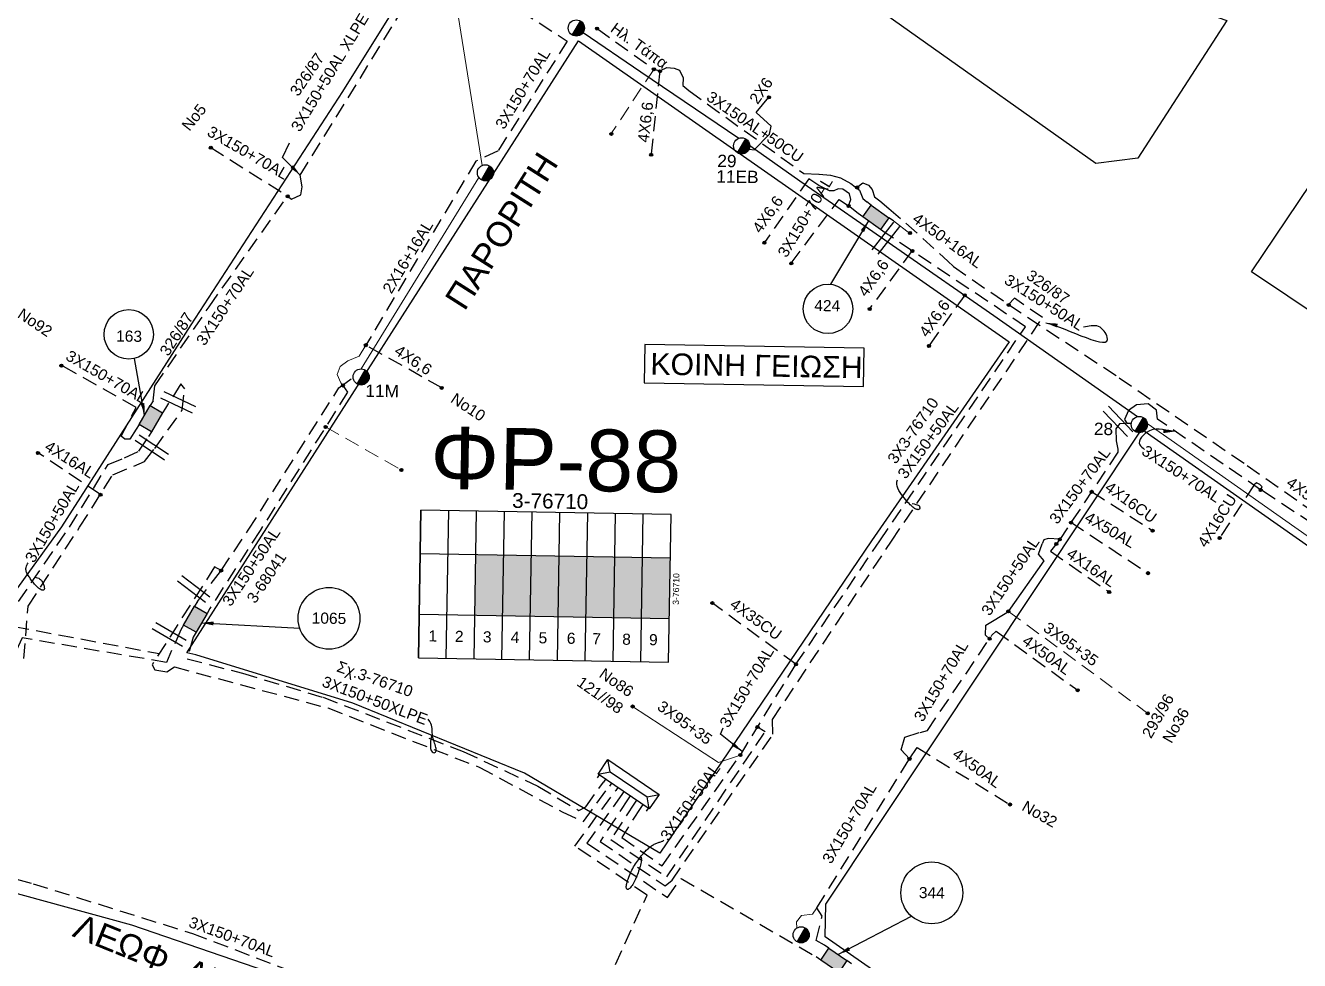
# Model space of a CAD drawing. Header units: millimetres. Extents: x 2875 to 4053, y 1200 to 1741.
# Drawn here: x 3165.8 to 3272.6, y 1297.2 to 1375.6 of the extents above; entities that cross this region are included whole.
import ezdxf
from ezdxf.enums import TextEntityAlignment as Align

# ---------------------------------------------------------------- set-up
doc = ezdxf.new("R2010")
doc.units = ezdxf.units.MM
doc.linetypes.add('DASHED', pattern=[19.05, 12.7, -6.35])
for name, color, linetype in [('Link Box 4 Διευθύνσεων', 7, 'Continuous'), ('Ασφαλειοκιβώτια Χ.Τ 9 αναχωρήσεων', 7, 'Continuous'), ('Γυμνά εναέρια ΧΤ (3Φ)   4x35CU', 7, 'Continuous'), ('Γυμνά εναέρια ΧΤ και ΦΟΠ (1Φ)   2x16+16AL', 7, 'Continuous'), ('Γυμνά εναέρια ΧΤ και ΦΟΠ (3Φ)   4x16+16AL', 7, 'Continuous'), ('Γυμνά εναέρια ΧΤ και ΦΟΠ (3Φ)   4x50+16AL', 7, 'Continuous'), ('Επιγραφές - Σχήματα', 7, 'Continuous'), ('Καλώδια ΧΤ   2x6AL', 7, 'DASHED'), ('Καλώδια ΧΤ   3x150+50AL', 7, 'DASHED'), ('Καλώδια ΧΤ   3x150+50AL XLPE', 7, 'DASHED'), ('Καλώδια ΧΤ   3x150+70AL', 7, 'DASHED'), ('Καλώδια ΧΤ   3x150AL+50CU', 7, 'DASHED'), ('Καλώδια ΧΤ   3x150AL+50XLPE', 7, 'DASHED'), ('Καλώδια ΧΤ   4x16AL', 7, 'DASHED'), ('Καλώδια ΧΤ   4x6AL', 7, 'DASHED'), ('Στύλος ΦΜ', 7, 'Continuous'), ('Στύλος ΦΜ @ 1', 7, 'Continuous'), ('Συνδέσεις', 7, 'Continuous'), ('Τομή', 7, 'Continuous'), ('Υποσταθμός πόλεως', 7, 'Continuous'), ('Υπόβαθρο ΔΕΗ', 7, 'Continuous'), ('Υπόγεια καλώδια Δικτύου ΧΤ και Παρ. ΧΤ - 3X150+70 AL', 7, 'DASHED'), ('Υπόγεια καλώδια Παροχών ΧΤ   4x16AL', 7, 'DASHED'), ('Υπόγεια καλώδια Παροχών ΧΤ   4x16CU', 7, 'DASHED'), ('Υπόγεια καλώδια Παροχών ΧΤ   4x50AL', 7, 'DASHED'), ('Υπόγεια καλώδια Παροχών ΧΤ   4x6', 7, 'DASHED')]:
    doc.layers.add(name, color=color, linetype=linetype)
doc.layers.add('Άγνωστα', color=7, linetype='Continuous', lineweight=5)
doc.styles.get("Standard").update_dxf_attribs({"font": 'ARIAL.TTF'})
doc.linetypes.add('SYN_LINE', pattern='A,0.5,-0.0001,["/\\/\\/\\/",Standard,S=0.1,R=0,X=0,Y=-0.05],-0.25', length=0.7501)
doc.dimstyles.new('ISO-25', dxfattribs={"dimtxt": 2.5, "dimasz": 1, "dimexe": 1.25, "dimexo": 0.625, "dimtad": 1, "dimtxsty": 'Standard', "dimcen": 2.5, "dimadec": 0, "dimazin": 0, "dimtfac": 1, "dimtmove": 0, "dimatfit": 3, "dimfxl": 1.25, "dimarcsym": 0})

# ---------------------------------------------------------------- blocks, each defined once
blk = doc.blocks.new('LINK BOX 4 ΑΝΑΧΩΡΗΣΕΩΝ')
at = {"layer": 'Link Box 4 Διευθύνσεων', "ltscale": 40}
blk.add_hatch(color=256, dxfattribs=at).paths.add_polyline_path([(-3.54, 0), (-3.54, -4.67), (3.54, -4.67), (3.54, 0)])
for p, q in [((-3.54, 0), (-5.33, 0)), ((5.33, 0), (3.54, 0)), ((-3.54, -4.67), (-5.33, -4.67)), ((5.33, -4.67), (3.54, -4.67))]:
    blk.add_line(p, q, dxfattribs=at)
blk.add_lwpolyline([(-3.54, -4.67), (-3.54, 0), (3.54, 0), (3.54, -4.67)], close=True, dxfattribs=at)
blk = doc.blocks.new('_ΣΥΝΔΕΣΗ')
at = {"layer": 'Συνδέσεις', "linetype": 'SYN_LINE', "ltscale": 40}
blk.add_hatch(color=256, dxfattribs=at).paths.add_polyline_path([(0.5, -0.01, 1), (-0.5, -0.01, 1)])
at = {"layer": 'Συνδέσεις'}
blk.add_circle((0, -0.01), 0.5, dxfattribs=at)
blk = doc.blocks.new('ΥΠΑΡΧΩΝ ΤΣΙΜΕΝΤΕΝΙΟΣ ΣΤΥΛΟΣ')
at = {"layer": 'Στύλος ΦΜ'}
blk.add_hatch(color=256, dxfattribs=at).paths.add_polyline_path([(-1.29, -2.28, 0.574793), (2.62, 0, 0.268822), (1.3, 2.27)])
blk.add_line((-1.29, -2.28), (1.3, 2.27), dxfattribs=at)
blk.add_circle((0, 0), 2.62, dxfattribs=at)
at = {"layer": 'Στύλος ΦΜ', "flags": 4}
for tag, p in [('ΑΡΙΘΜΟΣ', (-4.68, 8.05)), ('ΤΥΠΟΣ', (-4.91, 3.03))]:
    blk.add_attdef(tag, p, '', height=4, dxfattribs=at)
blk = doc.blocks.new('ΤΟΜΗ')
at = {"layer": 'Τομή', "ltscale": 40}
for p, q in [((-5.68, 0), (5.68, 0)), ((5.68, -2.33), (-5.68, -2.33))]:
    blk.add_line(p, q, dxfattribs=at)
blk = doc.blocks.new('ΑΣΦΑΛΕΙΟΚΙΒΩΤΙΟ ΥΠΟΣΤΑΘΜΟΥ 9 ΑΝΑΧΩΡΗΣΕΩΝ')
at = {"layer": 'Ασφαλειοκιβώτια Χ.Τ 9 αναχωρήσεων', "ltscale": 40}
for p, q in [((-23.8, 40.36), (24.02, 40.36)), ((-9.72, 40.36), (-9.72, -40.64)), ((9.94, 40.36), (9.94, -40.64)), ((-23.8, 31.36), (24.02, 31.36)), ((-23.8, 22.36), (24.02, 22.36)), ((-23.8, 13.36), (24.02, 13.36)), ((-23.8, 4.36), (24.02, 4.36)), ((-23.8, -4.64), (24.02, -4.64)), ((-23.8, -13.64), (24.02, -13.64)), ((-23.8, -22.64), (24.02, -22.64)), ((-23.8, -31.64), (24.02, -31.64))]:
    blk.add_line(p, q, dxfattribs=at)
at = {"layer": 'Ασφαλειοκιβώτια Χ.Τ 9 αναχωρήσεων'}
blk.add_lwpolyline([(-23.8, -40.64), (24.02, -40.64), (24.02, 40.36), (-23.8, 40.36)], close=True, dxfattribs=at)
for s, p in [('1', (-18.45, 37.24)), ('2', (-18.45, 28.67)), ('3', (-18.45, 19.6)), ('4', (-18.45, 10.58)), ('5', (-18.45, 1.57)), ('6', (-18.45, -7.57)), ('7', (-18.45, -15.81)), ('8', (-18.45, -25.5)), ('9', (-18.45, -34.19))]:
    blk.add_text(s, height=3.6, rotation=270, dxfattribs=at).set_placement(p)
at = {"layer": 'Ασφαλειοκιβώτια Χ.Τ 9 αναχωρήσεων', "ltscale": 40}
for tag, height, p in [('ΟΝΟΜΑ', 5, (-0.16, 44.31)), ('ΚΕΙΜΕΝΟ 1', 2, (17.06, 35.59)), ('ΚΕΙΜΕΝΟ 2', 2, (17.06, 26.88)), ('ΚΕΙΜΕΝΟ 3', 2, (17.06, 17.69)), ('ΚΕΙΜΕΝΟ 4', 2, (17.06, 8.71)), ('ΚΕΙΜΕΝΟ 5', 2, (17.06, -0.13)), ('ΚΕΙΜΕΝΟ 6', 2, (17.06, -9.05)), ('ΚΕΙΜΕΝΟ 7', 2, (17.06, -18.13)), ('ΚΕΙΜΕΝΟ 8', 2, (17.06, -26.85)), ('ΚΕΙΜΕΝΟ 9', 2, (17.06, -35.99)), ('ΣΧ', 2, (-0.1, -42.64))]:
    blk.add_attdef(tag, text='', height=height, dxfattribs=at).set_placement(p, align=Align.MIDDLE_CENTER)
blk = doc.blocks.new('ΥΠΟΣΤΑΘΜΟΣ ΠΟΛΕΩΣ 9 ΑΝΑΧΩΡΗΣΕΩΝ')
at = {"layer": 'Υποσταθμός πόλεως', "ltscale": 40}
for p, q in [((-9.63, -2.82), (-9.63, -4)), ((-7.12, -2.82), (-7.12, -4)), ((-4.84, -2.82), (-4.84, -4)), ((-2.36, -2.82), (-2.36, -4)), ((0.09, -2.82), (0.09, -4)), ((2.55, -2.82), (2.55, -4)), ((5.02, -2.82), (5.02, -4)), ((7.48, -2.82), (7.48, -4)), ((9.61, -2.82), (9.61, -4))]:
    blk.add_line(p, q, dxfattribs=at)
blk.add_lwpolyline([(-10.02, 2.82), (10.02, 2.82), (10.02, -2.82), (-10.02, -2.82)], close=True, dxfattribs=at)
for points in [[(-7.21, 0), (-10.02, 2.82)], [(-10.02, -2.82), (-7.21, 0)], [(-7.21, 0), (7.21, 0)], [(7.21, 0), (10.02, 2.82)], [(10.02, -2.82), (7.21, 0)]]:
    blk.add_lwpolyline(points, dxfattribs=at)
at = {"layer": 'Υποσταθμός πόλεως', "linetype": 'SYN_LINE', "ltscale": 40, "flags": 1}
for tag, p in [('ΜΕΤΑΣΧΗΜΑΤΙΣΜΟΣ', (10.79, 1.71)), ('ΙΣΧΥΣ', (10.77, -1.08)), ('ΑΡΙΘΜΟΣ', (10.89, -3.8))]:
    blk.add_attdef(tag, p, '', height=1.8, dxfattribs=at)

msp = doc.modelspace()

# ---------------------------------------------------------------- hatches: boundary and pattern name
at = {"layer": 'Ασφαλειοκιβώτια Χ.Τ 9 αναχωρήσεων'}
for color, points in [(151, [(3205.888, 1331.166), (3203.557, 1331.205), (3203.47, 1326.115), (3205.801, 1326.075)]), (173, [(3208.219, 1331.126), (3205.888, 1331.166), (3205.801, 1326.075), (3208.132, 1326.035)]), (2, [(3210.55, 1331.086), (3208.219, 1331.126), (3208.132, 1326.035), (3210.463, 1325.995)]), (6, [(3212.881, 1331.046), (3210.55, 1331.086), (3210.463, 1325.995), (3212.794, 1325.955)]), (85, [(3215.212, 1331.006), (3212.881, 1331.046), (3212.794, 1325.955), (3215.125, 1325.916)]), (62, [(3217.543, 1330.966), (3215.212, 1331.006), (3215.125, 1325.916), (3217.456, 1325.876)]), (30, [(3219.875, 1330.926), (3217.543, 1330.966), (3217.456, 1325.876), (3219.787, 1325.836)])]:
    msp.add_hatch(color=color, dxfattribs=at).paths.add_polyline_path(points)

# ---------------------------------------------------------------- linework, layer by layer
at = {"layer": 'Άγνωστα', "color": 30}
for points in [[(3204.09, 1363.841), (3201.189, 1382.028)], [(3193.934, 1346.779), (3203.817, 1362.825)]]:
    msp.add_lwpolyline(points, dxfattribs=at)
at = {"layer": 'Άγνωστα', "color": 151, "linetype": 'DASHED', "ltscale": 0.1}
msp.add_lwpolyline([(3218.488, 1371.899), (3214.923, 1366.508)], dxfattribs=at)
at = {"layer": 'Άγνωστα'}
msp.add_lwpolyline([(3238.584, 1359.181), (3239.944, 1358.126)], dxfattribs=at)
at = {"layer": 'Άγνωστα', "color": 2}
msp.add_lwpolyline([(3194.336, 1348.762), (3193.768, 1347.84), (3192.816, 1347.463), (3192.198, 1346.982), (3191.928, 1346.316), (3192.252, 1345.611), (3192.414, 1345.384)], dxfattribs=at)
at = {"layer": 'Άγνωστα', "color": 2, "linetype": 'DASHED', "ltscale": 0.1}
msp.add_lwpolyline([(3190.962, 1341.905), (3197.32, 1338.298)], dxfattribs=at)
at = {"layer": 'Άγνωστα', "color": 173}
for points in [[(3308.711, 1309.019), (3274.785, 1331.704), (3261.87, 1340.792), (3259.871, 1342.199)], [(3232.162, 1301.569), (3231.795, 1301.048), (3230.881, 1300.928), (3230.446, 1300.412), (3230.475, 1299.869)]]:
    msp.add_lwpolyline(points, dxfattribs=at)
at = {"layer": 'Άγνωστα', "color": 173, "linetype": 'DASHED', "ltscale": 0.1}
msp.add_lwpolyline([(3248.219, 1326.438), (3259.904, 1317.885)], dxfattribs=at)
at = {"layer": 'Άγνωστα', "color": 85, "linetype": 'DASHED'}
msp.add_lwpolyline([(3225.742, 1314.389), (3223.906, 1313.776), (3216.709, 1318.466)], dxfattribs=at)
at = {"layer": 'Γυμνά εναέρια ΧΤ (3Φ)   4x35CU', "color": 85, "linetype": 'DASHED', "ltscale": 0.1}
msp.add_lwpolyline([(3230.406, 1322), (3223.394, 1327.131)], dxfattribs=at)
at = {"layer": 'Γυμνά εναέρια ΧΤ και ΦΟΠ (1Φ)   2x16+16AL', "color": 2, "linetype": 'DASHED', "ltscale": 0.1}
msp.add_lwpolyline([(3203.565, 1364.206), (3194.336, 1348.762)], dxfattribs=at)
at = {"layer": 'Γυμνά εναέρια ΧΤ και ΦΟΠ (3Φ)   4x16+16AL', "color": 173}
for points in [[(3212.555, 1374.991), (3217.394, 1371.68), (3225.626, 1366.118)], [(3226.53, 1365.508), (3230.721, 1362.534), (3247.009, 1351.248), (3259.059, 1342.769)]]:
    msp.add_lwpolyline(points, dxfattribs=at)
at = {"layer": 'Γυμνά εναέρια ΧΤ και ΦΟΠ (3Φ)   4x50+16AL', "color": 151, "linetype": 'DASHED', "ltscale": 0.1}
msp.add_lwpolyline([(3235.535, 1362.012), (3236.018, 1362.371), (3236.497, 1362.194), (3236.79, 1361.825), (3236.991, 1361.211), (3237.429, 1360.878), (3238.205, 1360.219), (3239.622, 1359), (3243.131, 1355.823), (3243.619, 1355.363), (3248.244, 1352.166), (3257.504, 1346.038), (3268.24, 1338.679), (3278.307, 1331.644), (3290.367, 1323.466), (3290.913, 1322.996), (3290.852, 1321.946), (3291.854, 1321.305)], dxfattribs=at)
at = {"layer": 'Γυμνά εναέρια ΧΤ και ΦΟΠ (3Φ)   4x50+16AL', "color": 173, "linetype": 'DASHED', "ltscale": 0.1}
msp.add_lwpolyline([(3292.588, 1322.266), (3291.565, 1322.754), (3289.466, 1323.116), (3276.969, 1331.667), (3269.368, 1336.645), (3260.738, 1342.551), (3260.651, 1343.325), (3259.943, 1343.842), (3258.971, 1343.772), (3258.292, 1343.273), (3257.945, 1342.532), (3258.158, 1342.221), (3258.531, 1342.222)], dxfattribs=at)
at = {"layer": 'Επιγραφές - Σχήματα', "color": 190}
msp.add_lwpolyline([(3217.68, 1345.619), (3236.075, 1345.305), (3236.13, 1348.503), (3217.734, 1348.818)], close=True, dxfattribs=at)
at = {"layer": 'Επιγραφές - Σχήματα'}
for points in [[(3240.157, 1335.475), (3240.333, 1335.445), (3240.47, 1335.413), (3240.574, 1335.38), (3240.649, 1335.347), (3240.702, 1335.314), (3240.736, 1335.282), (3240.757, 1335.25), (3240.77, 1335.219), (3240.779, 1335.19), (3240.786, 1335.162), (3240.79, 1335.136), (3240.791, 1335.111), (3240.79, 1335.088), (3240.785, 1335.067), (3240.778, 1335.047), (3240.768, 1335.029), (3240.756, 1335.013), (3240.74, 1334.998), (3240.722, 1334.986), (3240.7, 1334.977), (3240.676, 1334.971), (3240.648, 1334.968), (3240.616, 1334.969), (3240.581, 1334.974), (3240.542, 1334.984), (3240.5, 1334.998), (3240.453, 1335.019), (3240.401, 1335.046), (3240.345, 1335.08), (3240.283, 1335.122), (3240.216, 1335.173), (3240.144, 1335.234), (3240.066, 1335.305), (3239.983, 1335.385), (3239.893, 1335.477), (3239.799, 1335.579), (3239.699, 1335.691), (3239.595, 1335.814), (3239.486, 1335.948), (3239.372, 1336.093), (3239.255, 1336.249), (3239.14, 1336.413), (3239.036, 1336.585), (3238.95, 1336.76), (3238.888, 1336.937), (3238.859, 1337.115), (3238.869, 1337.289), (3238.926, 1337.459)], [(3166.549, 1329.323), (3166.69, 1329.289), (3166.807, 1329.252), (3166.903, 1329.213), (3166.98, 1329.17), (3167.043, 1329.124), (3167.095, 1329.074), (3167.139, 1329.021), (3167.177, 1328.963), (3167.213, 1328.9), (3167.248, 1328.835), (3167.279, 1328.767), (3167.307, 1328.699), (3167.331, 1328.631), (3167.351, 1328.564), (3167.366, 1328.5), (3167.376, 1328.44), (3167.38, 1328.385), (3167.378, 1328.336), (3167.369, 1328.294), (3167.354, 1328.259), (3167.331, 1328.233), (3167.302, 1328.216), (3167.264, 1328.209), (3167.219, 1328.213), (3167.165, 1328.228), (3167.105, 1328.255), (3167.04, 1328.291), (3166.97, 1328.335), (3166.898, 1328.387), (3166.825, 1328.446), (3166.753, 1328.511), (3166.682, 1328.579), (3166.614, 1328.652), (3166.549, 1328.727), (3166.487, 1328.804), (3166.427, 1328.882), (3166.369, 1328.961), (3166.312, 1329.04), (3166.257, 1329.119), (3166.202, 1329.196), (3166.149, 1329.272), (3166.096, 1329.346), (3166.046, 1329.419), (3165.999, 1329.492), (3165.956, 1329.565), (3165.918, 1329.639), (3165.886, 1329.715), (3165.862, 1329.792), (3165.845, 1329.872), (3165.837, 1329.955), (3165.838, 1330.041), (3165.851, 1330.13), (3165.875, 1330.223), (3165.913, 1330.319), (3165.963, 1330.418), (3166.029, 1330.522)], [(3199.847, 1315.991), (3199.773, 1315.548), (3199.751, 1315.203), (3199.771, 1314.947), (3199.822, 1314.768), (3199.893, 1314.654), (3199.975, 1314.593), (3200.057, 1314.576), (3200.128, 1314.59), (3200.18, 1314.626), (3200.213, 1314.68), (3200.229, 1314.749), (3200.231, 1314.832), (3200.221, 1314.927), (3200.2, 1315.032), (3200.173, 1315.143), (3200.14, 1315.26), (3200.103, 1315.381), (3200.066, 1315.503), (3200.028, 1315.628), (3199.993, 1315.753), (3199.962, 1315.879), (3199.935, 1316.004), (3199.916, 1316.128), (3199.905, 1316.25), (3199.903, 1316.37), (3199.904, 1316.49), (3199.9, 1316.615), (3199.885, 1316.746), (3199.85, 1316.888), (3199.789, 1317.042), (3199.694, 1317.214), (3199.558, 1317.405)], [(3217.426, 1305.828), (3217.437, 1305.76), (3217.441, 1305.681), (3217.438, 1305.593), (3217.428, 1305.497), (3217.412, 1305.393), (3217.39, 1305.281), (3217.364, 1305.164), (3217.333, 1305.041), (3217.298, 1304.913), (3217.259, 1304.782), (3217.216, 1304.649), (3217.171, 1304.514), (3217.122, 1304.38), (3217.07, 1304.247), (3217.016, 1304.116), (3216.959, 1303.988), (3216.9, 1303.865), (3216.84, 1303.748), (3216.779, 1303.638), (3216.718, 1303.536), (3216.658, 1303.444), (3216.6, 1303.361), (3216.545, 1303.29), (3216.492, 1303.232), (3216.444, 1303.187), (3216.4, 1303.155), (3216.359, 1303.134), (3216.323, 1303.124), (3216.29, 1303.123), (3216.261, 1303.131), (3216.237, 1303.146), (3216.216, 1303.167), (3216.199, 1303.193), (3216.186, 1303.226), (3216.177, 1303.266), (3216.175, 1303.315), (3216.177, 1303.374), (3216.186, 1303.444), (3216.202, 1303.527), (3216.225, 1303.623), (3216.256, 1303.734), (3216.293, 1303.857), (3216.338, 1303.991), (3216.388, 1304.132), (3216.445, 1304.277), (3216.506, 1304.426), (3216.573, 1304.575), (3216.644, 1304.721), (3216.719, 1304.862), (3216.796, 1304.999), (3216.876, 1305.13), (3216.956, 1305.256), (3217.036, 1305.375), (3217.115, 1305.489), (3217.192, 1305.596), (3217.266, 1305.697), (3217.336, 1305.791), (3217.402, 1305.878), (3217.467, 1305.961), (3217.53, 1306.039), (3217.592, 1306.114), (3217.655, 1306.187), (3217.719, 1306.257), (3217.785, 1306.327), (3217.854, 1306.397), (3217.926, 1306.466), (3218, 1306.534), (3218.075, 1306.599), (3218.151, 1306.662), (3218.227, 1306.721), (3218.303, 1306.776), (3218.377, 1306.825), (3218.451, 1306.869), (3218.522, 1306.908), (3218.593, 1306.942), (3218.662, 1306.972), (3218.731, 1306.999), (3218.799, 1307.024), (3218.867, 1307.047), (3218.934, 1307.068), (3219.001, 1307.089), (3219.067, 1307.11), (3219.129, 1307.131), (3219.186, 1307.152), (3219.237, 1307.173), (3219.28, 1307.195), (3219.312, 1307.218), (3219.333, 1307.242)]]:
    msp.add_lwpolyline(points, dxfattribs=at)
for centre, radius in [((3233.095, 1351.81), 2.072), ((3174.458, 1349.671), 2.072), ((3191.246, 1325.856), 2.59), ((3241.798, 1302.831), 2.59)]:
    msp.add_circle(centre, radius, dxfattribs=at)
at = {"layer": 'Καλώδια ΧΤ   2x6AL'}
msp.add_lwpolyline([(3226.478, 1365.216), (3226.909, 1365.145), (3228.19, 1366.469), (3228.331, 1367.122), (3227.065, 1368.29), (3228.137, 1369.576)], dxfattribs=at)
at = {"layer": 'Καλώδια ΧΤ   3x150+50AL', "color": 151, "ltscale": 0.1}
msp.add_lwpolyline([(3216.339, 1310.706), (3213.98, 1307.142), (3219.432, 1303.414), (3220.013, 1303.89), (3228.478, 1316.128), (3228.439, 1317.362), (3238.419, 1332.326), (3251.092, 1351.073), (3248.732, 1352.709), (3248.244, 1352.166)], dxfattribs=at)
at = {"layer": 'Καλώδια ΧΤ   3x150+50AL', "color": 30, "ltscale": 0.1}
for points in [[(3160.458, 1324.708), (3160.127, 1323.211), (3165.658, 1322.48), (3166.012, 1326.863), (3170.336, 1333.491), (3173.12, 1337.898), (3175.784, 1339.005), (3176.633, 1340.093), (3178.927, 1343.3), (3179.154, 1345.112), (3178.816, 1345.511), (3177.533, 1343.474)], [(3180.207, 1327.277), (3182.207, 1329.863), (3184.482, 1333.249), (3192.085, 1345.196), (3193.268, 1346.042)]]:
    msp.add_lwpolyline(points, dxfattribs=at)
at = {"layer": 'Καλώδια ΧΤ   3x150+50AL', "color": 2, "ltscale": 0.1}
msp.add_lwpolyline([(3192.414, 1345.384), (3192.811, 1344.829), (3185.477, 1333.232), (3181.253, 1326.671)], dxfattribs=at)
at = {"layer": 'Καλώδια ΧΤ   3x150+50AL', "color": 27, "ltscale": 0.1}
msp.add_lwpolyline([(3163.135, 1325.967), (3164.135, 1325.686), (3169.483, 1333.505), (3172.729, 1338.754), (3174.088, 1339.311), (3175.291, 1339.866), (3176.123, 1341.101)], dxfattribs=at)
at = {"layer": 'Καλώδια ΧΤ   3x150+50AL', "color": 173}
for points in [[(3252.524, 1332.494), (3251.559, 1332.552), (3251.202, 1332.449), (3251.059, 1332.11)], [(3246.643, 1324.148), (3246.297, 1324.431), (3246.333, 1325.274), (3248.219, 1326.438), (3251.216, 1330.671), (3250.757, 1331.225), (3251.059, 1332.11)]]:
    msp.add_lwpolyline(points, dxfattribs=at)
at = {"layer": 'Καλώδια ΧΤ   3x150+50AL', "color": 5, "ltscale": 0.1}
msp.add_lwpolyline([(3178.824, 1324.888), (3177.612, 1322.151), (3165.527, 1324.217), (3165.013, 1323.132), (3152.919, 1325.235), (3139.13, 1325.655), (3129.422, 1325.963), (3128.569, 1325.08), (3123.482, 1325.147), (3122.318, 1324.042), (3121.339, 1321.791), (3120.233, 1320.46), (3119.202, 1319.965), (3112.316, 1320.94), (3111.568, 1313.814), (3116.186, 1313.252), (3130.636, 1311.202), (3129.97, 1305.769)], dxfattribs=at)
at = {"layer": 'Καλώδια ΧΤ   3x150+50AL', "color": 6, "ltscale": 0.1}
msp.add_lwpolyline([(3216.867, 1310.346), (3214.881, 1307.293), (3219.577, 1304.162), (3227.037, 1315.177), (3227.816, 1316.348), (3227.181, 1316.737)], dxfattribs=at)
at = {"layer": 'Καλώδια ΧΤ   3x150+50AL', "color": 62, "ltscale": 0.1}
msp.add_lwpolyline([(3203.509, 1288.675), (3204.207, 1289.899), (3210.496, 1286.443), (3217.927, 1302.635), (3211.877, 1306.742), (3215.289, 1311.422)], dxfattribs=at)
at = {"layer": 'Καλώδια ΧΤ   3x150+50AL', "color": 173, "ltscale": 0.1}
msp.add_lwpolyline([(3215.812, 1311.066), (3212.876, 1306.998), (3219.631, 1302.447), (3220.781, 1304.043), (3232.104, 1297.46)], dxfattribs=at)
at = {"layer": 'Καλώδια ΧΤ   3x150+50AL XLPE', "color": 30, "linetype": 'DASHED', "ltscale": 0.1}
msp.add_lwpolyline([(3182.207, 1329.863), (3181.657, 1330.165), (3176.416, 1321.968), (3176.655, 1321.531), (3177.635, 1321.355), (3178.278, 1321.777), (3191.162, 1318.337), (3203.827, 1313.374), (3210.802, 1309.624), (3212.602, 1308.816), (3214.757, 1311.785)], dxfattribs=at)
at = {"layer": 'Καλώδια ΧΤ   3x150+50AL XLPE', "color": 2, "linetype": 'DASHED', "ltscale": 0.1}
for points in [[(3162.871, 1324.787), (3164.503, 1324.647), (3164.827, 1325.175), (3177.01, 1322.897)], [(3179.871, 1324.282), (3179.36, 1322.458), (3183.991, 1321.246), (3190.747, 1319.236), (3202.512, 1314.686), (3208.75, 1311.786), (3212.206, 1309.734), (3212.785, 1310.031), (3214.269, 1312.118), (3214.269, 1312.118)]]:
    msp.add_lwpolyline(points, dxfattribs=at)
at = {"layer": 'Καλώδια ΧΤ   3x150+70AL', "color": 2, "ltscale": 0.1}
for points in [[(3210.47, 1374.762), (3211.219, 1374.261), (3205.429, 1365.059), (3203.565, 1364.206)], [(3181.331, 1365.346), (3187.78, 1361.275), (3188.113, 1361.02)], [(3176.494, 1344.092), (3176.653, 1345.356), (3181.196, 1351.994), (3187.78, 1361.275)], [(3175.083, 1341.719), (3174.537, 1340.894), (3174.114, 1340.876), (3173.82, 1341.129), (3175.064, 1343.55), (3168.799, 1347.076)]]:
    msp.add_lwpolyline(points, dxfattribs=at)
at = {"layer": 'Καλώδια ΧΤ   3x150+70AL', "color": 173, "ltscale": 0.1}
msp.add_lwpolyline([(3258.531, 1342.222), (3257.547, 1342.176), (3257.239, 1341.744), (3257.249, 1340.735), (3257.401, 1340.05), (3257.397, 1339.777), (3252.53, 1332.471)], dxfattribs=at)
at = {"layer": 'Καλώδια ΧΤ   3x150AL+50CU', "color": 151, "ltscale": 0.1}
for points in [[(3213.73, 1375.314), (3218.482, 1371.922), (3218.473, 1371.91)], [(3218.482, 1371.922), (3218.996, 1371.763), (3219.592, 1372.057), (3220.183, 1372.001), (3220.651, 1371.826), (3220.936, 1371.191), (3220.933, 1370.547), (3221.43, 1370.124), (3231.058, 1363.157), (3232.34, 1363.103), (3233.313, 1363.03), (3234.139, 1362.788), (3235, 1362.321), (3235.746, 1361.761), (3236.003, 1361.066), (3236.341, 1360.79)]]:
    msp.add_lwpolyline(points, dxfattribs=at)
at = {"layer": 'Καλώδια ΧΤ   3x150AL+50XLPE', "color": 2, "ltscale": 0.1}
msp.add_lwpolyline([(3188.113, 1361.02), (3188.878, 1361.371), (3188.989, 1362.04), (3188.832, 1363.037), (3199.565, 1380.362), (3200.124, 1381.024), (3200.897, 1380.989), (3210.448, 1374.777)], dxfattribs=at)
at = {"layer": 'Καλώδια ΧΤ   4x16AL', "color": 27, "ltscale": 0.1}
msp.add_lwpolyline([(3172.079, 1336.239), (3166.837, 1339.746)], dxfattribs=at)
at = {"layer": 'Καλώδια ΧΤ   4x6AL', "color": 151, "linetype": 'DASHED', "ltscale": 0.1}
for points in [[(3218.996, 1371.763), (3218.255, 1364.757)], [(3235.636, 1359.808), (3234.81, 1360.46), (3235.018, 1360.973), (3234.897, 1361.46), (3234.348, 1361.838), (3233.958, 1361.867), (3233.589, 1361.705), (3233.223, 1361.703), (3232.325, 1362.166), (3231.496, 1362.71), (3227.757, 1357.384)]]:
    msp.add_lwpolyline(points, dxfattribs=at)
at = {"layer": 'Καλώδια ΧΤ   4x6AL', "color": 85, "ltscale": 0.1}
for points in [[(3240.159, 1356.691), (3236.582, 1351.827)], [(3244.557, 1352.969), (3241.552, 1348.723)]]:
    msp.add_lwpolyline(points, dxfattribs=at)
at = {"layer": 'Υπόβαθρο ΔΕΗ'}
for points in [[(3168.851, 1333.516), (3179.69, 1350.483), (3192.419, 1370.042), (3200.273, 1382.645), (3171.102, 1402.45), (3131.945, 1370.363), (3138.104, 1361.668), (3140.992, 1356.519), (3144.41, 1349.823), (3146.903, 1343.499), (3148.447, 1338.238), (3150.153, 1330.401), (3164.061, 1326.913)], [(3224.306, 1386.169), (3228.945, 1389.088), (3266.531, 1376.002), (3259.079, 1364.462), (3255.555, 1364.009)], [(3236.739, 1332.355), (3218.998, 1306.152), (3207.634, 1312.88), (3193.256, 1318.732), (3180.089, 1322.786), (3179.324, 1322.963), (3212.157, 1374.3), (3248.275, 1349.047)], [(3298.754, 1334.725), (3268.604, 1354.908), (3279.532, 1371.165), (3301.2, 1363.515), (3302.203, 1335.707)]]:
    msp.add_lwpolyline(points, close=True, dxfattribs=at)
for points in [[(3298.1, 1314.704), (3265.161, 1272.878), (3242.909, 1292.132), (3232.852, 1299.137), (3232.917, 1301.88), (3259.411, 1341.712), (3278.162, 1328.564), (3294.203, 1317.307), (3298.1, 1314.704)], [(3160.166, 1304.121), (3174.691, 1300.142), (3187.866, 1295.631), (3200.493, 1289.722), (3209.303, 1284.66), (3194.665, 1252.194), (3178.435, 1216.894)]]:
    msp.add_lwpolyline(points, dxfattribs=at)
at = {"layer": 'Υπόγεια καλώδια Δικτύου ΧΤ και Παρ. ΧΤ - 3X150+70 AL', "color": 151, "linetype": 'DASHED', "ltscale": 0.1}
msp.add_lwpolyline([(3230.007, 1355.642), (3234.017, 1360.97), (3234.81, 1360.46)], dxfattribs=at)
at = {"layer": 'Υπόγεια καλώδια Δικτύου ΧΤ και Παρ. ΧΤ - 3X150+70 AL', "color": 85, "ltscale": 0.1}
msp.add_lwpolyline([(3217.394, 1309.987), (3215.799, 1307.476), (3219.187, 1305.083), (3225.742, 1314.389), (3230.406, 1322), (3237.431, 1332.343), (3249.655, 1350.316), (3237.879, 1358.198)], dxfattribs=at)
at = {"layer": 'Υπόγεια καλώδια Δικτύου ΧΤ και Παρ. ΧΤ - 3X150+70 AL', "color": 173, "ltscale": 0.1}
for points in [[(3239.93, 1314.066), (3239.232, 1314.832), (3239.527, 1315.897), (3240.811, 1316.289), (3241.436, 1316.451), (3246.838, 1324.435)], [(3232.792, 1298.454), (3232.115, 1298.838), (3232.602, 1300.873), (3232.162, 1301.569), (3239.93, 1314.066)]]:
    msp.add_lwpolyline(points, dxfattribs=at)
at = {"layer": 'Υπόγεια καλώδια Δικτύου ΧΤ και Παρ. ΧΤ - 3X150+70 AL', "color": 62, "ltscale": 0.1}
msp.add_lwpolyline([(3159.547, 1305.512), (3166.433, 1303.6), (3179.795, 1299.429), (3190.829, 1295.217), (3198.611, 1291.543), (3205.663, 1287.414)], dxfattribs=at)
at = {"layer": 'Υπόγεια καλώδια Παροχών ΧΤ   4x16AL', "color": 173, "ltscale": 0.1}
msp.add_lwpolyline([(3252.53, 1332.471), (3251.743, 1331.485), (3256.67, 1328.063)], dxfattribs=at)
at = {"layer": 'Υπόγεια καλώδια Παροχών ΧΤ   4x16CU', "color": 173, "ltscale": 0.1}
for points in [[(3269.368, 1336.645), (3269.492, 1336.886), (3269.32, 1337.091), (3269.04, 1337.229), (3268.831, 1337.065), (3265.926, 1332.609)], [(3255.197, 1336.488), (3260.307, 1333.221)]]:
    msp.add_lwpolyline(points, dxfattribs=at)
at = {"layer": 'Υπόγεια καλώδια Παροχών ΧΤ   4x50AL', "color": 173, "ltscale": 0.1}
for points in [[(3253.471, 1333.91), (3259.926, 1329.645)], [(3246.838, 1324.435), (3247.19, 1324.768), (3254.037, 1319.827)], [(3239.93, 1314.066), (3240.577, 1315.011), (3248.35, 1310.246)]]:
    msp.add_lwpolyline(points, dxfattribs=at)
at = {"layer": 'Υπόγεια καλώδια Παροχών ΧΤ   4x6', "color": 2, "ltscale": 0.1}
msp.add_lwpolyline([(3200.698, 1345.181), (3194.336, 1348.762)], dxfattribs=at)

# ---------------------------------------------------------------- block references
at = {"layer": 'Link Box 4 Διευθύνσεων'}
for p, xscale, yscale, zscale, rotation in [((3237.463, 1359.985), 0.2590415103699828, 0.2590415103699828, 0.2590415103699828, 324.3379098185457), ((3175.789, 1342.906), 0.2590415103699774, 0.2590415103699774, 0.2590415103699774, 59.26738590914646), ((3179.515, 1326.082), 0.2590415103699569, 0.2590415103699569, 0.2590415103699569, 59.93641267634072), ((3233.927, 1297.668), 0.259041510369928, 0.259041510369928, 0.259041510369928, 325.2972505991353)]:
    msp.add_blockref('LINK BOX 4 ΑΝΑΧΩΡΗΣΕΩΝ', p, dxfattribs=dict(at, xscale=xscale, yscale=yscale, zscale=zscale, rotation=rotation))
at = {"layer": 'Ασφαλειοκιβώτια Χ.Τ 9 αναχωρήσεων'}
ref = msp.add_blockref('ΑΣΦΑΛΕΙΟΚΙΒΩΤΙΟ ΥΠΟΣΤΑΘΜΟΥ 9 ΑΝΑΧΩΡΗΣΕΩΝ', (3209.306, 1328.533), dxfattribs=dict(at, xscale=0.2590415103700448, yscale=0.2590415103700448, zscale=0.2590415103700448, rotation=89.01993688759022))
ref.add_attrib('ΣΧ', '3-76710', dxfattribs={"ltscale": 40, "height": 0.5181, "rotation": 89.01994}).set_placement((3220.35, 1328.316), align=Align.MIDDLE_CENTER)
at = {"layer": 'Στύλος ΦΜ @ 1', "ltscale": 40}
ref = msp.add_blockref('ΥΠΑΡΧΩΝ ΤΣΙΜΕΝΤΕΝΙΟΣ ΣΤΥΛΟΣ', (3211.989, 1375.363), dxfattribs=dict(at, xscale=0.2590415103700448, yscale=0.2590415103700448, zscale=0.2590415103700448, rotation=359.0199368875902))
ref.add_attrib('ΤΥΠΟΣ', '11M', (3212.956, 1376.243), dxfattribs={"layer": 'Στύλος ΦΜ', "height": 1.0362, "rotation": 359.01994, "flags": 4})
ref = msp.add_blockref('ΥΠΑΡΧΩΝ ΤΣΙΜΕΝΤΕΝΙΟΣ ΣΤΥΛΟΣ', (3225.853, 1365.479), dxfattribs=dict(at, xscale=0.2590415103700448, yscale=0.2590415103700448, zscale=0.2590415103700448, rotation=359.0199368875902))
ref.add_attrib('ΤΥΠΟΣ', '11EB', (3223.722, 1362.41), dxfattribs={"layer": 'Στύλος ΦΜ', "height": 1.0362, "rotation": 359.01994, "flags": 4})
ref.add_attrib('ΑΡΙΘΜΟΣ', '29', (3223.806, 1363.712), dxfattribs={"layer": 'Στύλος ΦΜ', "height": 1.0362, "rotation": 359.01994, "flags": 4})
at = {"layer": 'Στύλος ΦΜ @ 1', "ltscale": 40, "xscale": 0.2590415103700448, "yscale": 0.2590415103700448, "zscale": 0.2590415103700448, "rotation": 359.0199368875902}
for p in [(3204.367, 1363.222), (3230.843, 1299.306)]:
    msp.add_blockref('ΥΠΑΡΧΩΝ ΤΣΙΜΕΝΤΕΝΙΟΣ ΣΤΥΛΟΣ', p, dxfattribs=at)
at = {"layer": 'Στύλος ΦΜ @ 1', "ltscale": 40}
ref = msp.add_blockref('ΥΠΑΡΧΩΝ ΤΣΙΜΕΝΤΕΝΙΟΣ ΣΤΥΛΟΣ', (3193.943, 1346.101), dxfattribs=dict(at, xscale=0.2590415103700448, yscale=0.2590415103700448, zscale=0.2590415103700448, rotation=359.0199368875902))
ref.add_attrib('ΤΥΠΟΣ', '11M', (3194.295, 1344.435), dxfattribs={"layer": 'Στύλος ΦΜ', "height": 1.0362, "rotation": 359.01994, "flags": 4})
ref = msp.add_blockref('ΥΠΑΡΧΩΝ ΤΣΙΜΕΝΤΕΝΙΟΣ ΣΤΥΛΟΣ', (3259.199, 1342.106), dxfattribs=dict(at, xscale=0.2590415103700448, yscale=0.2590415103700448, zscale=0.2590415103700448, rotation=359.0199368875902))
ref.add_attrib('ΑΡΙΘΜΟΣ', '28', (3255.385, 1341.237), dxfattribs={"layer": 'Στύλος ΦΜ', "height": 1.0362, "rotation": 359.01994, "flags": 4})
at = {"layer": 'Συνδέσεις', "xscale": 0.2590415103700448, "yscale": 0.2590415103700448, "zscale": 0.2590415103700448, "rotation": 359.0199368875902}
for p in [(3213.73, 1375.314), (3218.489, 1371.902), (3219.002, 1371.743), (3228.144, 1369.556), (3214.93, 1366.488), (3181.338, 1365.326), (3218.262, 1364.737), (3187.787, 1361.256), (3235.542, 1361.992), (3234.817, 1360.44), (3239.978, 1358.174), (3227.764, 1357.364), (3240.166, 1356.671), (3230.014, 1355.622), (3244.564, 1352.949), (3236.589, 1351.807), (3248.251, 1352.146), (3194.337, 1348.765), (3241.558, 1348.703), (3168.806, 1347.056), (3192.414, 1345.384), (3200.698, 1345.184), (3190.963, 1341.908), (3166.844, 1339.726), (3197.321, 1338.301), (3255.203, 1336.469), (3269.375, 1336.626), (3172.086, 1336.219), (3253.478, 1333.89), (3252.531, 1332.474), (3260.314, 1333.201), (3265.932, 1332.589), (3252.238, 1332.09), (3182.207, 1329.863), (3259.927, 1329.648), (3256.67, 1328.063), (3223.394, 1327.134), (3248.219, 1326.438), (3246.643, 1324.148), (3230.406, 1322), (3254.037, 1319.827), (3216.709, 1318.466), (3259.904, 1317.885), (3227.181, 1316.737), (3225.742, 1314.389), (3239.93, 1314.066), (3248.35, 1310.246)]:
    msp.add_blockref('_ΣΥΝΔΕΣΗ', p, dxfattribs=at)
at = {"layer": 'Τομή'}
for p, xscale, yscale, zscale, rotation in [((3237.697, 1357.925), 0.2590415103700452, 0.2590415103700452, 0.2590415103700452, 51.80435114825997), ((3178.736, 1344.249), 0.2590415103700165, 0.2590415103700165, 0.2590415103700165, 334.7036054201511), ((3257.631, 1342.574), 0.2590415103700722, 0.2590415103700722, 0.2590415103700722, 313.6609362969845), ((3176.552, 1340.442), 0.2590415103700197, 0.2590415103700197, 0.2590415103700197, 326.3293680192163), ((3180.074, 1328.549), 0.2590415103700223, 0.2590415103700223, 0.2590415103700223, 322.693322407632), ((3178.002, 1324.758), 0.2590415103700041, 0.2590415103700041, 0.2590415103700041, 329.9404047744792)]:
    msp.add_blockref('ΤΟΜΗ', p, dxfattribs=dict(at, xscale=xscale, yscale=yscale, zscale=zscale, rotation=rotation))
at = {"layer": 'Υποσταθμός πόλεως', "xscale": 0.2590415103700133, "yscale": 0.2590415103700133, "zscale": 0.2590415103700133, "rotation": 325.7052871850939}
msp.add_blockref('ΥΠΟΣΤΑΘΜΟΣ ΠΟΛΕΩΣ 9 ΑΝΑΧΩΡΗΣΕΩΝ', (3216.377, 1311.935), dxfattribs=at)

# ---------------------------------------------------------------- texts
at = {"layer": 'Άγνωστα', "color": 7, "char_height": 0.9325, "width": 87.23055, "attachment_point": 1, "rotation": 324.22098}
for insert in [(3251.613, 1325.613), (3219.239, 1319.026)]:
    msp.add_mtext('3X95+35', dxfattribs=dict(at, insert=insert))
at = {"layer": 'Γυμνά εναέρια ΧΤ (3Φ)   4x35CU', "color": 7, "insert": (3225.328, 1327.602), "char_height": 0.9325, "width": 87.23055, "attachment_point": 1, "rotation": 324.22098}
msp.add_mtext('4X35CU', dxfattribs=at)
at = {"layer": 'Γυμνά εναέρια ΧΤ και ΦΟΠ (1Φ)   2x16+16AL', "color": 7, "insert": (3195.685, 1353.494), "char_height": 0.9325, "width": 87.23055, "attachment_point": 1, "rotation": 58.82012}
msp.add_mtext('2X16+16AL', dxfattribs=at)
at = {"layer": 'Γυμνά εναέρια ΧΤ και ΦΟΠ (3Φ)   4x50+16AL', "color": 7, "char_height": 0.9325, "width": 87.23055, "attachment_point": 1, "rotation": 324.05222}
for s, insert in [('Ηλ. Τάπα', (3215.321, 1375.885)), ('4X50+16AL', (3240.634, 1359.936)), ('4X50+16AL', (3271.988, 1337.795))]:
    msp.add_mtext(s, dxfattribs=dict(at, insert=insert))
at = {"layer": 'Επιγραφές - Σχήματα'}
for s, insert, char_height, width, attachment_point, rotation in [('326/87', (3189.411, 1371.469), 0.9325, 10.2976, 5, 55.81825), ('No5', (3179.929, 1367.875), 0.9325, 10.2976, 5, 51.56822), ('ΠΑΡΟΡΙΤΗ', (3200.866, 1352.666), 2.0723, 15.54428, 1, 57.53349), ('326/87', (3251.542, 1353.645), 0.9325, 10.2976, 5, 325.61338), ('No92', (3166.598, 1350.657), 0.9325, 10.2976, 5, 326.08614), ('326/87', (3178.464, 1349.698), 0.9325, 10.2976, 5, 57.16785), ('424', (3233.027, 1352.08), 0.9325, 10.2976, 5, 359.01994), ('163', (3174.483, 1349.514), 0.9325, 10.2976, 5, 359.01994), ('4X6,6', (3198.273, 1347.454), 0.9325, 10.2976, 5, 326.49234), ('No10', (3202.922, 1343.568), 0.9325, 10.2976, 5, 326.49234), ('3X3-76710', (3240.225, 1341.6), 0.9325, 10.2976, 5, 55.00792), ('ΦΡ-88', (3210.273, 1339.134), 5.1808, 8.8687, 5, 359.01994), ('3-76710', (3206.619, 1336.364), 1.2434, 6.52963, 1, 359.01994), ('3-68041', (3186.01, 1329.271), 0.9325, 8.8687, 5, 56.08001), ('Σχ.3-76710', (3195.052, 1320.638), 0.9325, 8.8687, 5, 340.70927), ('ΛΕΩΦ. ΑΓ. ΛΑΥΡΑΣ', (3170.409, 1301.139), 2.07233, 29.73851, 1, 337.98092)]:
    msp.add_mtext(s, dxfattribs=dict(at, insert=insert, char_height=char_height, width=width, attachment_point=attachment_point, rotation=rotation))
at = {"layer": 'Επιγραφές - Σχήματα', "color": 190, "insert": (3218.217, 1348.112), "char_height": 1.81329, "width": 18.20082, "attachment_point": 1, "rotation": 359.01994}
msp.add_mtext('KOINH ΓΕΙΩΣΗ', dxfattribs=at)
at = {"layer": 'Επιγραφές - Σχήματα', "color": 7, "char_height": 0.9325}
for s, insert, width, attachment_point, rotation in [('1065', (3191.246, 1325.856), 0.64898, 5, 359.01994), ('No86', (3214.355, 1321.75), 87.23055, 1, 325.01496), ('121//98', (3212.48, 1321.045), 87.23055, 1, 325.01496), ('293/96', (3259.37, 1316.168), 87.23055, 1, 60.31007), ('No36', (3261.085, 1315.763), 87.23055, 1, 60.31007), ('No32', (3249.728, 1310.616), 87.23055, 1, 330.31007), ('344', (3241.798, 1302.831), 0.64898, 5, 359.01994)]:
    msp.add_mtext(s, dxfattribs=dict(at, insert=insert, width=width, attachment_point=attachment_point, rotation=rotation))
at = {"layer": 'Καλώδια ΧΤ   2x6AL', "insert": (3227.483, 1370.109), "char_height": 0.9325, "width": 10.2976, "attachment_point": 5, "rotation": 54.81961}
msp.add_mtext('2X6', dxfattribs=at)
at = {"layer": 'Καλώδια ΧΤ   3x150+50AL', "color": 7, "char_height": 0.9325, "width": 87.23055, "attachment_point": 1}
for insert, rotation in [((3248.287, 1354.783), 327.55007), ((3238.856, 1338.02), 53.5322), ((3165.697, 1330.91), 59.52979), ((3182.229, 1327.302), 56.10999), ((3245.882, 1326.513), 56.10999), ((3218.959, 1307.648), 54.54841)]:
    msp.add_mtext('3X150+50AL', dxfattribs=dict(at, insert=insert, rotation=rotation))
at = {"layer": 'Καλώδια ΧΤ   3x150+50AL XLPE', "color": 7, "insert": (3190.908, 1321.048), "char_height": 0.93255, "width": 87.23055, "attachment_point": 1, "rotation": 339.33676}
msp.add_mtext('3X150+50XLPE', dxfattribs=at)
at = {"layer": 'Καλώδια ΧΤ   3x150+70AL', "color": 7, "char_height": 0.9325, "width": 87.23055, "attachment_point": 1}
for insert, rotation in [((3205.132, 1367.278), 58.69961), ((3181.41, 1367.206), 329.9569), ((3180.039, 1349.16), 56.47152), ((3169.553, 1348.4), 329.9569), ((3251.575, 1334.235), 53.35569), ((3259.823, 1340.443), 326.73599)]:
    msp.add_mtext('3X150+70AL', dxfattribs=dict(at, insert=insert, rotation=rotation))
at = {"layer": 'Καλώδια ΧΤ   3x150AL+50CU', "color": 7, "insert": (3223.345, 1370.138), "char_height": 0.93255, "width": 87.23055, "attachment_point": 1, "rotation": 325.53132}
msp.add_mtext('3X150AL+50CU', dxfattribs=at)
at = {"layer": 'Καλώδια ΧΤ   3x150AL+50XLPE', "color": 7, "insert": (3188, 1367.066), "char_height": 0.93255, "width": 87.23055, "attachment_point": 1, "rotation": 58.83377}
msp.add_mtext('3X150+50AL XLPE', dxfattribs=at)
at = {"layer": 'Καλώδια ΧΤ   4x16AL', "color": 7, "insert": (3167.815, 1340.814), "char_height": 0.9325, "width": 87.23055, "attachment_point": 1, "rotation": 327.62299}
msp.add_mtext('4X16AL', dxfattribs=at)
at = {"layer": 'Καλώδια ΧΤ   4x6AL', "char_height": 0.9325, "width": 10.2976, "attachment_point": 5}
for insert, rotation in [((3217.867, 1367.463), 83.41692), ((3228.107, 1359.689), 54.81961), ((3236.968, 1354.36), 54.81961), ((3242.09, 1350.966), 54.81961)]:
    msp.add_mtext('4X6,6', dxfattribs=dict(at, insert=insert, rotation=rotation))
at = {"layer": 'Υπόγεια καλώδια Δικτύου ΧΤ και Παρ. ΧΤ - 3X150+70 AL', "color": 7, "char_height": 0.9325, "width": 87.23055, "attachment_point": 1}
for insert, rotation in [((3228.813, 1356.523), 58.78611), ((3223.935, 1317.076), 59.29292), ((3240.237, 1317.576), 59.29292), ((3232.549, 1305.664), 59.29292), ((3179.721, 1300.872), 340.04517)]:
    msp.add_mtext('3X150+70AL', dxfattribs=dict(at, insert=insert, rotation=rotation))
at = {"layer": 'Υπόγεια καλώδια Παροχών ΧΤ   4x16AL', "color": 7, "insert": (3253.551, 1331.831), "char_height": 0.9325, "width": 87.23055, "attachment_point": 1, "rotation": 325.13242}
msp.add_mtext('4X16AL', dxfattribs=at)
at = {"layer": 'Υπόγεια καλώδια Παροχών ΧΤ   4x16CU', "color": 7, "char_height": 0.9325, "width": 87.23055, "attachment_point": 1}
for insert, rotation in [((3256.769, 1337.402), 324.43298), ((3264.013, 1332.213), 57.91308)]:
    msp.add_mtext('4X16CU', dxfattribs=dict(at, insert=insert, rotation=rotation))
at = {"layer": 'Υπόγεια καλώδια Παροχών ΧΤ   4x50AL', "color": 7, "char_height": 0.9325, "width": 87.23055, "attachment_point": 1}
for insert, rotation in [((3254.995, 1334.852), 329.71173), ((3249.842, 1324.529), 324.02063), ((3243.997, 1315.045), 324.02063)]:
    msp.add_mtext('4X50AL', dxfattribs=dict(at, insert=insert, rotation=rotation))

# ---------------------------------------------------------------- leaders
at = {"layer": 'Επιγραφές - Σχήματα'}
for points, override in [([(3188.832, 1363.037), (3187.342, 1364.514), (3187.936, 1365.722)], {"dimgap": 0.625, "dimtad": 0}), ([(3236.494, 1359.192), (3233.316, 1353.871)], {"dimgap": 0.625, "dimtad": 0}), ([(3175.789, 1342.906), (3174.927, 1347.652)], {"dimgap": 0.625, "dimtad": 0}), ([(3180.562, 1325.477), (3188.789, 1325.034)], {"dimasz": 1, "dimgap": 0.625, "dimtad": 0}), ([(3225.887, 1314.686), (3224.083, 1316.129), (3224.309, 1316.683)], {"dimasz": 1, "dimgap": 0.625, "dimtad": 0}), ([(3233.982, 1297.683), (3240.102, 1300.873)], {"dimasz": 1, "dimgap": 0.625, "dimtad": 0})]:
    msp.add_leader(points, dimstyle='ISO-25', override=override, dxfattribs=at)
at = {"layer": 'Επιγραφές - Σχήματα', "path_type": 1}
for points in [[(3251.353, 1350.635), (3256.515, 1349.444), (3255.775, 1350.334), (3254.53, 1350.282)], [(3262.223, 1341.535), (3260.043, 1341.574), (3259.239, 1340.41), (3259.623, 1340.027)]]:
    msp.add_leader(points, dimstyle='ISO-25', override={"dimgap": 0.625, "dimtad": 0}, dxfattribs=at)

doc.saveas('drawing.dxf')
